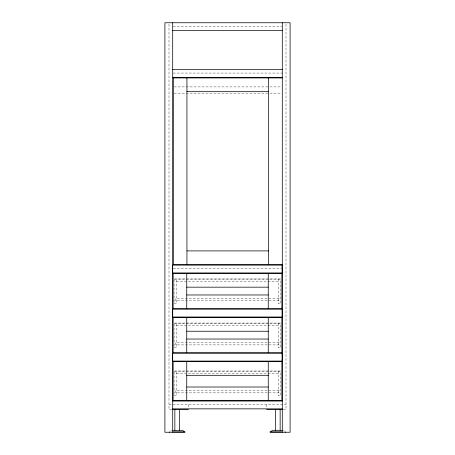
<?xml version="1.0" encoding="UTF-8"?>
<svg xmlns="http://www.w3.org/2000/svg" width="455" height="455" viewBox="0 0 455 455"><rect width="100%" height="100%" fill="white"/><g stroke="black" fill="none" stroke-linecap="round" stroke-linejoin="round"><path stroke-width="0.34" stroke-dasharray="2.27 1.71" d="M170.511 431.243L171.637 430.612M173.219 26.652L281.781 26.652M173.219 73.062L282.492 73.062M174.123 86.905L269.201 86.905M269.912 86.905L281.264 86.905M174.123 93.144L269.201 93.144M269.912 93.144L281.264 93.144M173.219 268.643L282.492 268.643M174.072 279.097L280.542 279.097M176.409 281.321L278.198 281.321M174.072 323.169L280.542 323.169M176.409 325.388L278.198 325.388M174.072 371.138L280.542 371.138M176.409 373.362L278.198 373.362M168.998 404.757L286.002 404.757M171.785 409.631L168.998 409.631L168.998 22.75M283.215 409.631L286.002 409.631L286.002 22.75M283.363 430.612L284.489 431.243M278.198 278.978L278.198 303.747L280.542 303.747L280.542 278.978L174.072 278.978L174.072 303.747L176.409 303.747L176.409 278.978M278.198 323.05L278.198 347.813L280.542 347.813L280.542 323.05L174.072 323.05L174.072 347.813L176.409 347.813L176.409 323.05M278.198 371.018L278.198 395.787L280.542 395.787L280.542 371.018L174.072 371.018L174.072 395.787L176.409 395.787L176.409 371.018M266.499 404.757L266.499 407.543M188.501 404.757L188.501 407.543M278.978 298.48L175.63 298.48L175.63 300.818L278.978 300.818L278.978 298.48M278.978 342.552L175.63 342.552L175.63 344.89L278.978 344.89L278.978 342.552M278.978 390.521L175.63 390.521L175.63 392.858L278.978 392.858L278.978 390.521"/><path stroke-width="0.68" d="M172.707 30.548L282.293 30.548M172.508 69.552L282.492 69.552M172.707 77.35L282.293 77.35M282.293 77.936L173.292 77.936L173.292 264.548L282.293 264.548M186.942 91.586L268.643 91.586M186.942 250.898L268.643 250.898M282.492 265.134L172.508 265.134L172.508 272.937L282.1 272.937L282.1 265.134M186.743 287.168L268.257 287.168M186.743 294.971L268.257 294.971M186.743 331.24L268.257 331.24M186.743 339.038L268.257 339.038M186.743 375.312L268.257 375.312M186.743 387.012L268.257 387.012M172.707 401.048L282.293 401.048M172.707 408.852L282.293 408.852M172.485 409.631L188.501 409.631M266.499 409.631L282.515 409.631M172.866 430.299L182.182 430.299L184.992 431.875L173.292 431.875M282.134 430.299L272.818 430.299L270.008 431.875L281.708 431.875M184.992 432.25L164.903 432.25L164.903 22.75L290.097 22.75L290.097 432.25L270.008 432.25M285.609 431.875L285.609 432.25M282.293 22.75L282.293 432.25M280.149 409.631L280.149 430.299M275.468 409.631L275.468 430.299M268.643 77.936L268.643 264.548M268.257 273.518L268.257 308.621M268.257 317.59L268.257 352.688M268.257 361.662L268.257 400.662M186.942 77.936L186.942 264.548M186.743 273.518L186.743 308.621M186.743 317.59L186.743 352.688M186.743 361.662L186.743 400.662M179.532 409.631L179.532 430.299M174.851 409.631L174.851 430.299M172.707 22.75L172.707 432.25M169.391 431.875L169.391 432.25M281.907 273.518L173.093 273.518L173.093 308.621L281.907 308.621L281.907 273.518M282.1 309.207L172.508 309.207L172.508 317.004L282.1 317.004L282.1 309.207M281.907 317.59L173.093 317.59L173.093 352.688L281.907 352.688L281.907 317.59M282.1 353.273L172.508 353.273L172.508 361.077L282.1 361.077L282.1 353.273M281.907 361.662L173.093 361.662L173.093 400.662L281.907 400.662L281.907 361.662"/></g></svg>
